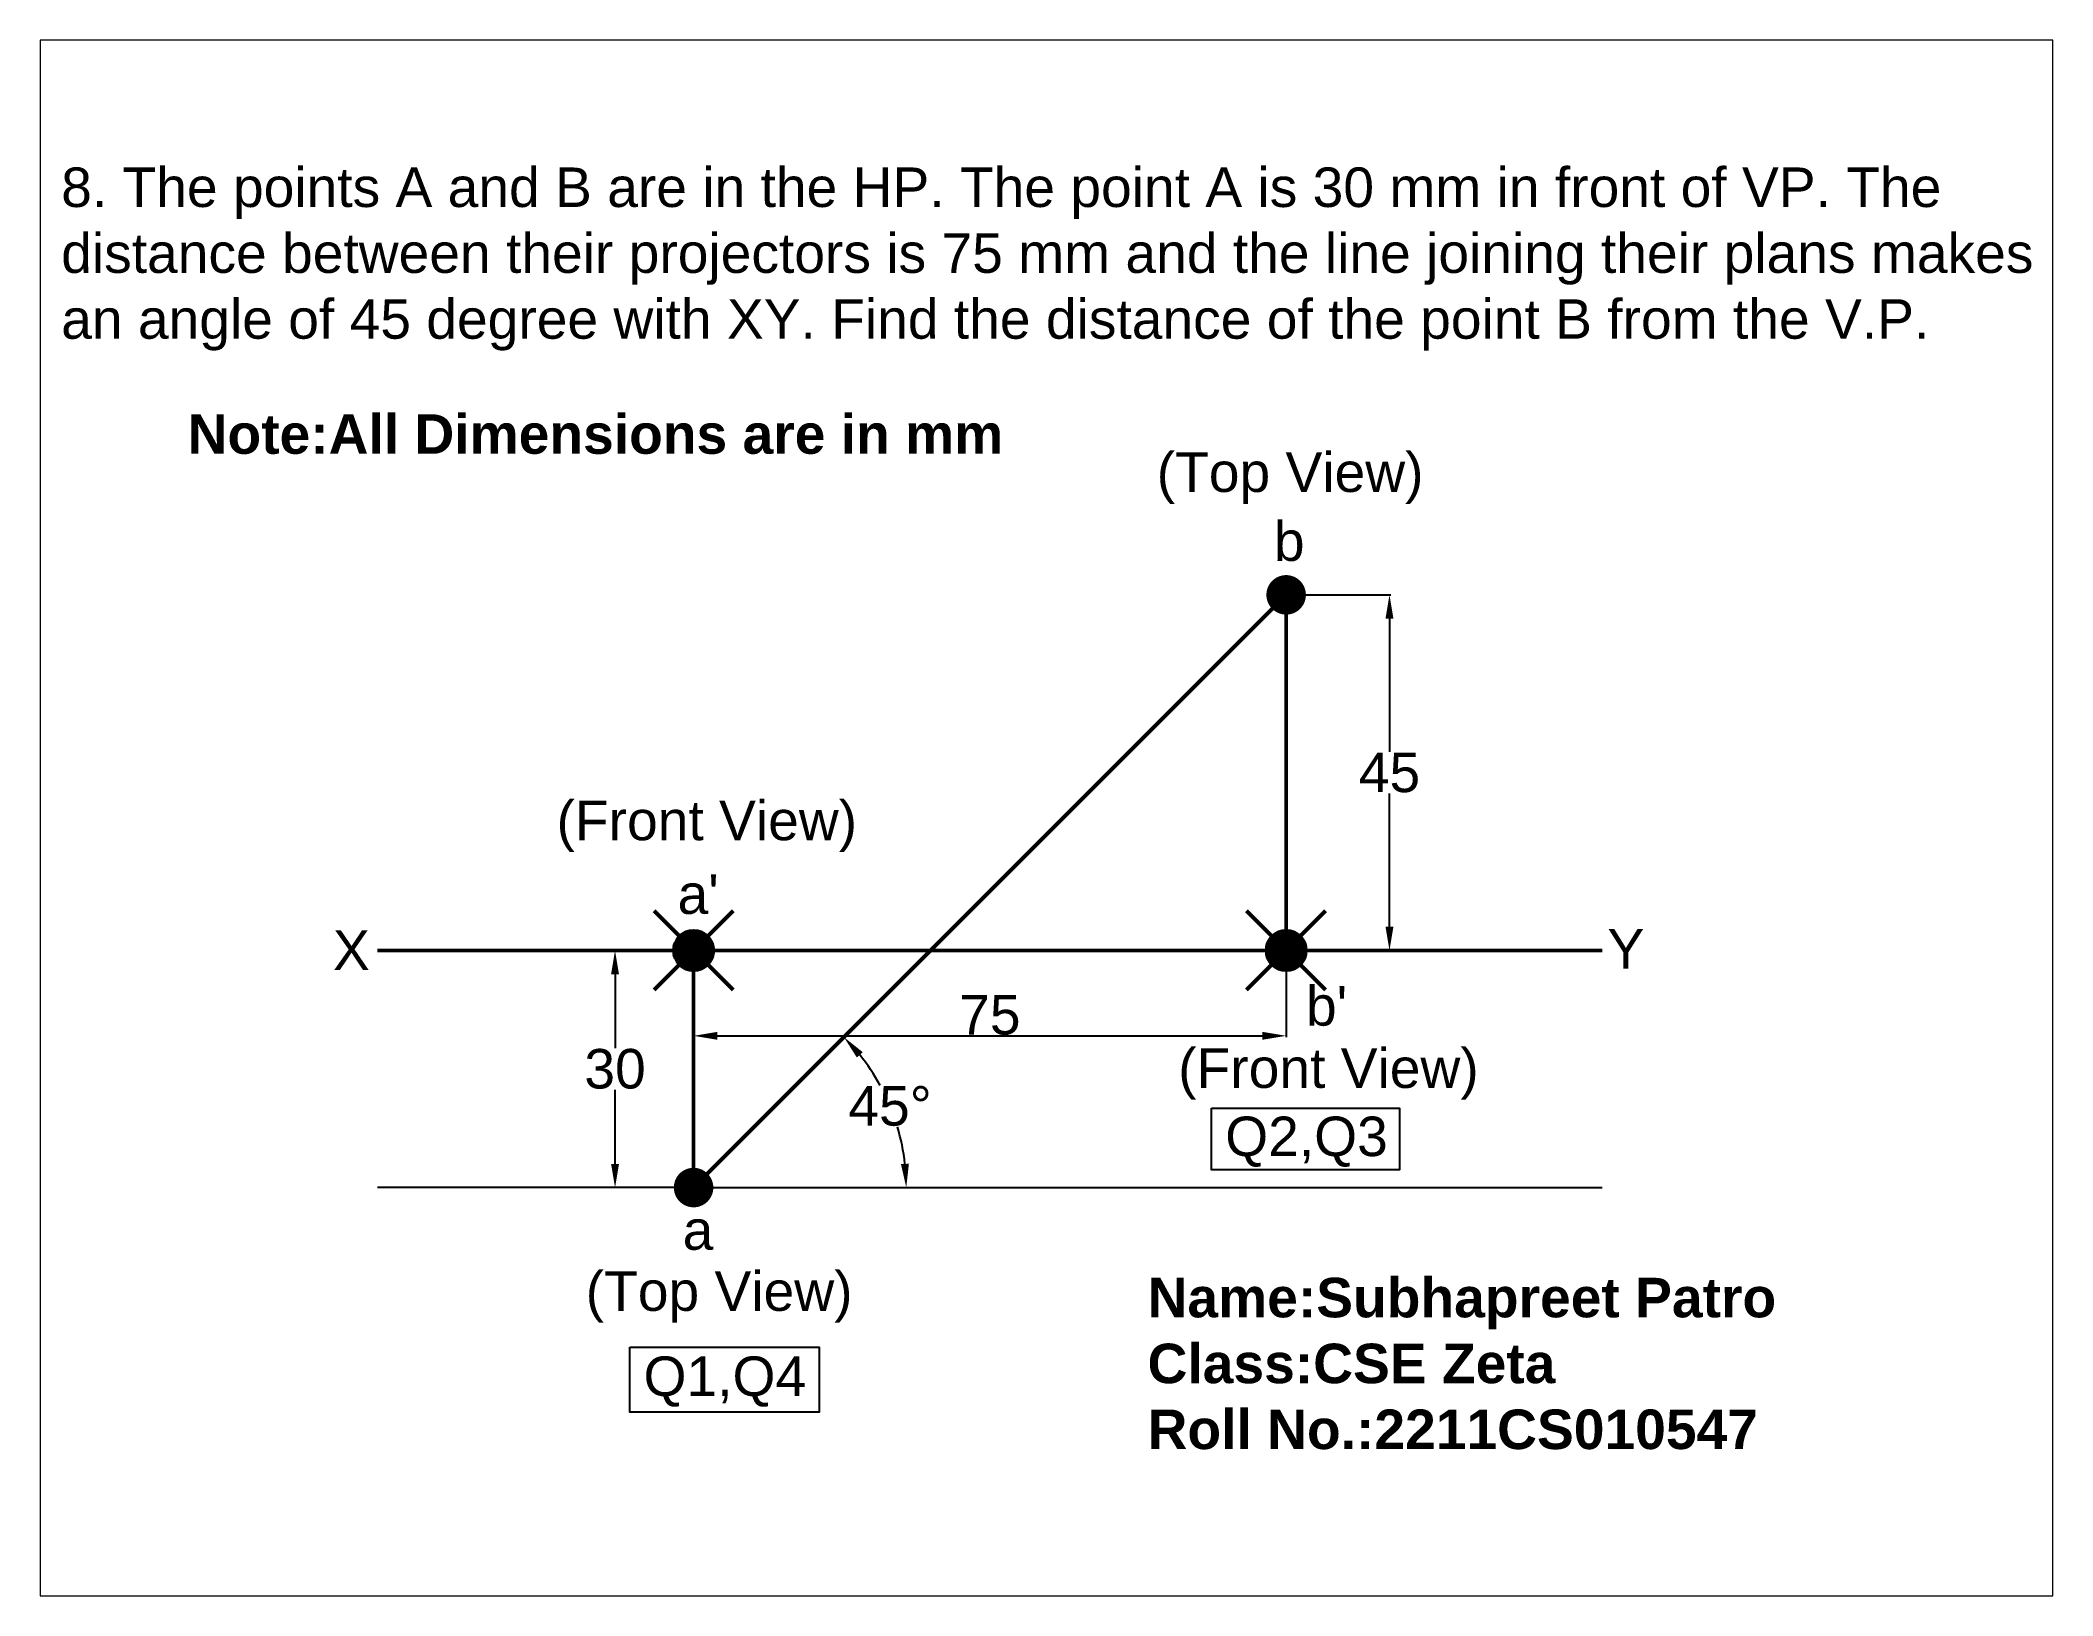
# Paper-space layout 'Layout8' of a CAD drawing. Header units: millimetres. Extents: x 1.1 to 9.9, y 0.85 to 7.65.
# The model-space entities are those that its viewports show. They can reach past a viewport. Long polylines and large blocks are cut down to what shows.
import ezdxf

# ---------------------------------------------------------------- set-up
doc = ezdxf.new("R2010")
doc.units = ezdxf.units.MM
doc.header["$MEASUREMENT"] = 0
doc.header["$PDMODE"] = 35
doc.header["$PDSIZE"] = 5
doc.styles.get("Standard").update_dxf_attribs({"font": 'arial.ttf'})
doc.dimstyles.get("Standard").update_dxf_attribs({"dimtxt": 5, "dimasz": 3, "dimexe": 0.18, "dimexo": 0.0625, "dimgap": 0.09, "dimtad": 1, "dimtih": 1, "dimtoh": 1, "dimdec": 0, "dimzin": 0, "dimdsep": 46, "dimtxsty": 'Standard', "dimcen": 0.09, "dimadec": 0, "dimazin": 0, "dimtfac": 1, "dimtdec": 0, "dimtofl": 0, "dimtmove": 0, "dimatfit": 3, "dimfxl": 1, "dimtolj": 1, "dimtzin": 0, "dimarcsym": 0})

# ---------------------------------------------------------------- blocks, each defined once
blk = doc.blocks.new('*D39')
at = {"color": 0, "lineweight": -2, "transparency": 16777216}
for start, end in [(28.7177, 38.6105), (6.3895, 16.5512)]:
    blk.add_arc((2529.77, 173.5), 26.92, start, end, dxfattribs=at)
at = {"color": 0, "transparency": 16777216}
for points in [[(2550.43, 189.96), (2551.18, 190.63), (2548.8, 192.53)], [(2557.02, 176.52), (2556.02, 176.46), (2556.69, 173.5)]]:
    blk.add_solid(points, dxfattribs=at)
at = {"layer": 'Defpoints', "color": 0, "transparency": 16777216}
for p in [(2605.65, 249.38), (2555.77, 180.46), (2529.77, 173.5), (2529.77, 173.5), (2604.77, 173.5)]:
    blk.add_point(p, dxfattribs=at)
at = {"color": 0, "lineweight": 50, "transparency": 16777216, "insert": (2554.64, 183.8), "char_height": 5, "attachment_point": 5}
blk.add_mtext('\\A1;45°', dxfattribs=at)
blk = doc.blocks.new('*D40')
at = {"color": 0, "lineweight": -2, "transparency": 16777216}
for p, q in [((2529.77, 203.43), (2529.77, 192.52)), ((2604.77, 203.43), (2604.77, 192.52)), ((2532.77, 192.7), (2601.77, 192.7))]:
    blk.add_line(p, q, dxfattribs=at)
at = {"color": 0, "transparency": 16777216}
for points in [[(2532.77, 193.2), (2532.77, 192.2), (2529.77, 192.7)], [(2601.77, 193.2), (2601.77, 192.2), (2604.77, 192.7)]]:
    blk.add_solid(points, dxfattribs=at)
at = {"layer": 'Defpoints', "color": 0, "transparency": 16777216}
for p in [(2529.77, 203.5), (2604.77, 203.5), (2604.77, 192.7)]:
    blk.add_point(p, dxfattribs=at)
at = {"color": 0, "lineweight": 50, "transparency": 16777216, "insert": (2567.27, 195.33), "char_height": 5, "attachment_point": 5}
blk.add_mtext('\\A1;75', dxfattribs=at)
blk = doc.blocks.new('*D41')
at = {"color": 0, "lineweight": -2, "transparency": 16777216}
for p, q in [((2529.71, 203.5), (2519.65, 203.5)), ((2519.83, 200.5), (2519.83, 191.14)), ((2519.83, 176.5), (2519.83, 185.85)), ((2529.71, 173.5), (2519.65, 173.5))]:
    blk.add_line(p, q, dxfattribs=at)
at = {"color": 0, "transparency": 16777216}
for points in [[(2519.33, 200.5), (2520.33, 200.5), (2519.83, 203.5)], [(2519.33, 176.5), (2520.33, 176.5), (2519.83, 173.5)]]:
    blk.add_solid(points, dxfattribs=at)
at = {"layer": 'Defpoints', "color": 0, "transparency": 16777216}
for p in [(2529.77, 203.5), (2519.83, 173.5), (2529.77, 173.5)]:
    blk.add_point(p, dxfattribs=at)
at = {"color": 0, "lineweight": 50, "transparency": 16777216, "insert": (2519.83, 188.5), "char_height": 5, "attachment_point": 5}
blk.add_mtext('\\A1;30', dxfattribs=at)
blk = doc.blocks.new('*D42')
at = {"color": 0, "lineweight": -2, "transparency": 16777216}
for p, q in [((2604.83, 248.5), (2618.03, 248.5)), ((2617.85, 245.5), (2617.85, 228.63)), ((2617.85, 206.5), (2617.85, 223.36)), ((2604.83, 203.5), (2618.03, 203.5))]:
    blk.add_line(p, q, dxfattribs=at)
at = {"color": 0, "transparency": 16777216}
for points in [[(2617.35, 245.5), (2618.35, 245.5), (2617.85, 248.5)], [(2617.35, 206.5), (2618.35, 206.5), (2617.85, 203.5)]]:
    blk.add_solid(points, dxfattribs=at)
at = {"layer": 'Defpoints', "color": 0, "transparency": 16777216}
for p in [(2604.77, 248.5), (2617.85, 248.5), (2604.77, 203.5)]:
    blk.add_point(p, dxfattribs=at)
at = {"color": 0, "lineweight": 50, "transparency": 16777216, "insert": (2617.85, 226), "char_height": 5, "attachment_point": 5}
blk.add_mtext('\\A1;45', dxfattribs=at)

msp = doc.modelspace()

# ---------------------------------------------------------------- linework, layer by layer
at = {"lineweight": 50}
for p, q in [((2604.77, 203.5), (2604.77, 249.75)), ((2529.77, 173.5), (2605.65, 249.38)), ((2529.77, 203.5), (2489.77, 203.5)), ((2529.77, 203.5), (2604.77, 203.5)), ((2529.77, 203.5), (2529.77, 173.5)), ((2604.77, 203.5), (2644.77, 203.5))]:
    msp.add_line(p, q, dxfattribs=at)
at = {"lineweight": -3}
for p, q in [((2529.77, 173.5), (2489.77, 173.5)), ((2529.77, 173.5), (2604.77, 173.5)), ((2604.77, 173.5), (2644.77, 173.5))]:
    msp.add_line(p, q, dxfattribs=at)
at = {"lineweight": 50, "const_width": 2.5}
for points in [[(2603.52, 248.5, 1), (2606.02, 248.5, 1)], [(2528.52, 203.5, 1), (2531.02, 203.5, 1)], [(2603.52, 203.5, 1), (2606.02, 203.5, 1)], [(2528.52, 173.5, 1), (2531.02, 173.5, 1)]]:
    msp.add_lwpolyline(points, format="xyb", close=True, dxfattribs=at)
for points in [[(2595.31, 183.55), (2619.1, 183.55), (2619.1, 175.74), (2595.31, 175.74)], [(2521.72, 153.31), (2545.65, 153.31), (2545.65, 145.06), (2521.72, 145.06)]]:
    msp.add_lwpolyline(points, close=True)
at = {"lineweight": 50}
for p in [(2529.77, 203.5), (2604.77, 203.5)]:
    msp.add_point(p, dxfattribs=at)

# ---------------------------------------------------------------- texts
at = {"lineweight": 50, "char_height": 5, "attachment_point": 1}
for s, width, insert in [('8. The points A and B are in the HP. The point A is 30 mm in front of VP. The \\Pdistance between their projectors is 75 mm and the line joining their plans makes an angle of 45 degree with XY. Find the distance of the point B from the V.P.', 253.0858, (2449.73, 302.58)), ('{\\fArial|b1|i0|c0|p34;Note:All Dimensions are in mm}', 108.4666, (2465.73, 271.35)), ('(Top View)', 33.6004, (2588.39, 266.52)), ('b', 14.0859, (2603.22, 257.8)), ('(Front View)', 39.3277, (2512.43, 222.45)), ("a'", 13.0511, (2527.74, 213.13)), ('X', 7.1335, (2484.13, 206.03)), ('Y', 10.7568, (2645.44, 206.2)), ("b'", 14.0859, (2607.28, 198.99)), ('(Front View)', 39.3277, (2591.11, 191.11)), ('Q2,Q3', 17.6297, (2597.06, 182.48)), ('a', 13.0511, (2528.39, 170.63)), ('(Top View)', 33.6004, (2516.12, 162.9)), ('{\\fArial|b1|i0|c0|p34;Name:Subhapreet Patro\\PClass:CSE Zeta\\PRoll No.:2211CS010547}', 100.8794, (2587.23, 162.08)), ('Q1,Q4', 23.6828, (2523.44, 152.13))]:
    msp.add_mtext_dynamic_manual_height_columns(s, width=width, gutter_width=25, heights=[0], dxfattribs=dict(at, insert=insert))

# ---------------------------------------------------------------- dimensions: what is measured, and where the dimension line sits
at = {"lineweight": 50}
dim = msp.add_angular_dim_2l(base=(2555.77, 180.46), line1=((2529.77, 173.5), (2604.77, 173.5)), line2=((2529.77, 173.5), (2605.65, 249.38)), dimstyle='Standard', dxfattribs=at)
dim.commit()
dim.dimension.update_dxf_attribs({"geometry": '*D39', "text_midpoint": (2554.64, 183.8)})
for base, p1, p2, picture, middle in [((2617.85, 248.5), (2604.77, 203.5), (2604.77, 248.5), '*D42', (2617.85, 226)), ((2519.83, 173.5), (2529.77, 203.5), (2529.77, 173.5), '*D41', (2519.83, 188.5))]:
    dim = msp.add_linear_dim(base=base, p1=p1, p2=p2, angle=90, dimstyle='Standard', dxfattribs=at)
    dim.commit()
    dim.dimension.update_dxf_attribs({"geometry": picture, "text_midpoint": middle})
dim = msp.add_linear_dim(base=(2604.77, 192.7), p1=(2529.77, 203.5), p2=(2604.77, 203.5), dimstyle='Standard', dxfattribs=at)
dim.commit()
dim.dimension.update_dxf_attribs({"geometry": '*D40', "text_midpoint": (2567.27, 195.33)})

psp = doc.layouts.new('Layout8')

# ---------------------------------------------------------------- viewports
at = {"layer": '0'}
psp.add_viewport(center=(5.5, 4.25), size=(8.8, 6.8), view_center_point=(2574.4381, 220.2635), view_height=196.827692, dxfattribs=at)

doc.saveas('drawing.dxf')
